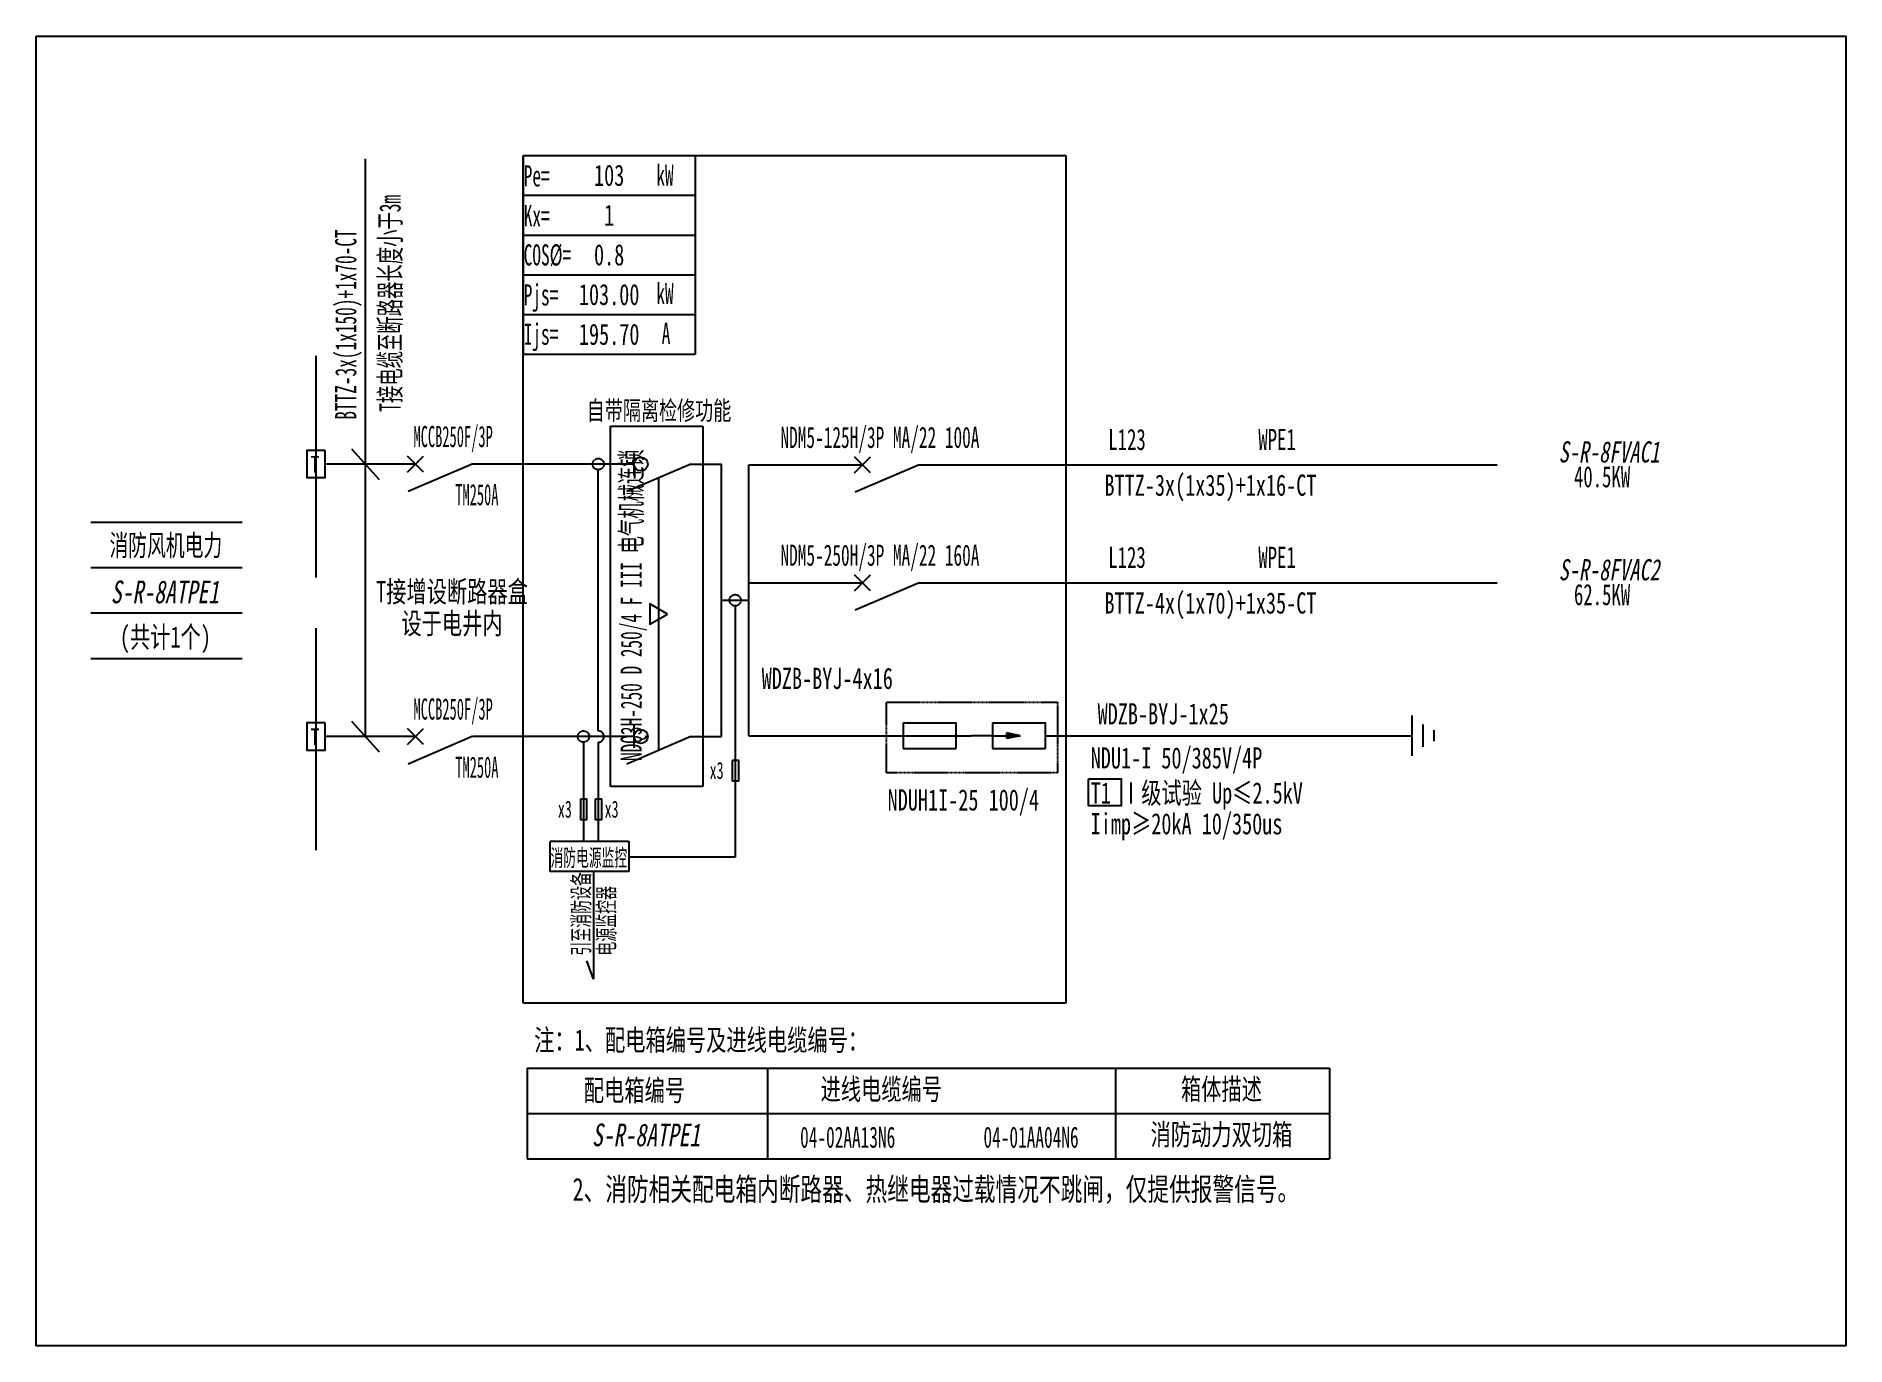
# Model space of a CAD drawing. Extents: x 403644 to 406186, y 295950 to 297790.
import ezdxf
from ezdxf.enums import TextEntityAlignment as Align

# ---------------------------------------------------------------- set-up
doc = ezdxf.new("R2010")
doc.units = 0
doc.header["$MEASUREMENT"] = 0
for name, pattern in [('_点划线L', [1.9, 1.5, -0.17, 0.06, -0.17]), ('DASH', [0.35, 0.25, -0.1]), ('DASHDOTX2', [2, 1, -0.5, 0, -0.5]), ('DASHED', [0.75, 0.5, -0.25]), ('DASHED2', [0.375, 0.25, -0.125])]:
    doc.linetypes.add(name, pattern=pattern)
for name, color, linetype in [('D_E_Eqpm(强电设备)', 100, 'Continuous'), ('D_E_Eqpm（强电设备）', 100, 'Continuous'), ('D_E_Text(强电文字)', 51, 'Continuous'), ('D_E_Text（强电文字）', 51, 'Continuous'), ('D_E_Tray（强电普通桥架）', 51, 'Continuous'), ('D_E_WireEm（强电应急照明线缆）', 10, 'DASHED'), ('D_E_Wire（强电线缆）', 10, 'Continuous'), ('D_T_TableDim（表格尺寸）', 255, 'Continuous'), ('DQ_Eqpm', 100, 'Continuous'), ('系统图', 220, 'Continuous')]:
    doc.layers.add(name, color=color, linetype=linetype)
doc.styles.add('$1$电气', font='', dxfattribs={"width": 0.7})
doc.styles.add('$1$电气箱', font='simhei.ttf', dxfattribs={"width": 0.8, "oblique": 10})
doc.styles.add('电气', font='', dxfattribs={"width": 0.7})
doc.styles.add('电气箱', font='simhei.ttf', dxfattribs={"width": 0.8, "oblique": 10})
doc.styles.get('$1$电气').set_extended_font_data('SimSun')
doc.styles.get('电气').set_extended_font_data('SimSun')

# ---------------------------------------------------------------- blocks, each defined once
blk = doc.blocks.new('T接箱')
at = {"layer": 'DQ_Eqpm'}
blk.add_lwpolyline([(313, 172), (73, 172), (73, -188), (313, -188)], close=True, dxfattribs=at)
at = {"layer": 'DQ_Eqpm', "color": 51, "style": '电气', "width": 0.8}
blk.add_text('T', height=220, dxfattribs=at).set_placement((120, -121))

msp = doc.modelspace()

# ---------------------------------------------------------------- linework, layer by layer
at = {"linetype": 'DASHED'}
for p, q in [((404327.7, 296431.5, 0), (404327.7, 297621.8, 0)), ((404327.7, 297621.8, 0), (405090, 297621.8, 0)), ((405090, 297621.8, 0), (405090, 296431.5, 0)), ((405090, 296431.5, 0), (404327.7, 296431.5, 0))]:
    msp.add_line(p, q, dxfattribs=at)
at = {"linetype": 'DASHED2', "elevation": 0}
msp.add_lwpolyline([(404838.1, 296853.9), (405078.3, 296853.9), (405078.3, 296754.9), (404838.1, 296754.9)], close=True, dxfattribs=at)
at = {"layer": 'D_E_Eqpm(强电设备)'}
for p, q in [((404861.6, 296825.1, 0), (404861.6, 296788.9, 0)), ((404861.6, 296825.1, 0), (404936.3, 296825.1, 0)), ((404936.1, 296788.9, 0), (404936.1, 296825.1, 0)), ((404987.1, 296825.1, 0), (404987.1, 296788.9, 0)), ((404987.1, 296825.1, 0), (405061.9, 296825.1, 0)), ((405061.7, 296788.9, 0), (405061.7, 296825.1, 0)), ((404987.1, 296807, 0), (404957, 296807, 0)), ((404987.1, 296807, 0), (405025.9, 296807, 0)), ((405025.9, 296807, 0), (405007.1, 296810.8, 0)), ((405007.1, 296803.1, 0), (405007.1, 296810.8, 0)), ((405025.9, 296807, 0), (405007.1, 296803.1, 0)), ((404861.6, 296788.9, 0), (404936.1, 296788.9, 0)), ((404987.1, 296788.9, 0), (405061.7, 296788.9, 0))]:
    msp.add_line(p, q, dxfattribs=at)
msp.add_solid([(405007.1, 296803.1, 0), (405025.9, 296807, 0), (405007.1, 296810.8, 0)], dxfattribs=at)
at = {"layer": 'D_E_Eqpm（强电设备）'}
for p, q in [((404483.6, 297172.6, 0), (404483.6, 297204.5, 0)), ((404188, 297177.3, 0), (404165.4, 297199.8, 0)), ((404165.4, 297177.3, 0), (404188, 297199.8, 0)), ((404256.4, 297188.5, 0), (404166.4, 297150, 0)), ((404563.4, 297188.5, 0), (404473.3, 297150, 0)), ((404793.3, 297176.1, 0), (404815.8, 297198.6, 0)), ((404815.8, 297176.1, 0), (404793.3, 297198.6, 0)), ((404884.3, 297187.4, 0), (404794.3, 297148.8, 0)), ((404793.3, 297010.5, 0), (404815.8, 297033.1, 0)), ((404815.8, 297010.5, 0), (404793.3, 297033.1, 0)), ((404884.3, 297021.8, 0), (404794.3, 296983.2, 0)), ((404188, 296794.5, 0), (404165.4, 296817.1, 0)), ((404165.4, 296794.5, 0), (404188, 296817.1, 0)), ((404256.4, 296805.8, 0), (404166.4, 296767.2, 0)), ((404563.4, 296805.8, 0), (404473.3, 296767.2, 0)), ((404483.6, 296789.8, 0), (404483.6, 296821.7, 0))]:
    msp.add_line(p, q, dxfattribs=at)
at = {"layer": 'D_E_Eqpm（强电设备）', "linetype": 'DASH'}
msp.add_line((404518.3, 296786.5, 0), (404518.3, 297169.3, 0), dxfattribs=at)
at = {"layer": 'D_E_Eqpm（强电设备）', "elevation": 0}
msp.add_lwpolyline([(404530.6, 296977.9), (404506, 296992.1), (404506, 296963.7)], close=True, dxfattribs=at)
at = {"layer": 'D_E_Eqpm（强电设备）'}
for centre in [(404493.3, 297188.5, 0), (404493.3, 296805.8, 0)]:
    msp.add_circle(centre, 9.7, dxfattribs=at)
at = {"layer": 'D_E_Text（强电文字）'}
for p, q in [((404106.4, 296805.8, 0), (404106.4, 297617.2, 0)), ((404327.7, 297621.8, 0), (404327.7, 297342.7, 0)), ((404327.7, 297621.8, 0), (404569.6, 297621.8, 0)), ((404569.6, 297621.8, 0), (404569.6, 297342.7, 0)), ((404327.7, 297566, 0), (404569.6, 297566, 0)), ((404327.7, 297510.1, 0), (404569.6, 297510.1, 0)), ((404327.7, 297454.3, 0), (404569.6, 297454.3, 0)), ((404327.7, 297398.5, 0), (404569.6, 297398.5, 0)), ((404327.7, 297342.7, 0), (404569.6, 297342.7, 0)), ((404086.9, 297210.1, 0), (404125.8, 297167, 0)), ((404086.9, 296827.4, 0), (404125.8, 296784.2, 0))]:
    msp.add_line(p, q, dxfattribs=at)
at = {"layer": 'D_E_Text（强电文字）', "elevation": 0}
msp.add_lwpolyline([(405121.7, 296746.6), (405167.9, 296746.6), (405167.9, 296708.5), (405121.7, 296708.5)], close=True, dxfattribs=at)
at = {"layer": 'D_E_WireEm（强电应急照明线缆）'}
for p, q in [((404037, 296646.2, 0), (404037, 296957.9, 0)), ((404176.7, 296805.8, 0), (404049.7, 296805.8, 0)), ((404483.6, 296805.8, 0), (404256.4, 296805.8, 0))]:
    msp.add_line(p, q, dxfattribs=at)
at = {"layer": 'D_E_Wire（强电线缆）'}
for p, q in [((404037, 297029, 0), (404037, 297340.6, 0)), ((404176.7, 297188.5, 0), (404049.7, 297188.5, 0)), ((404483.6, 297188.5, 0), (404256.4, 297188.5, 0)), ((404433.4, 296813.8, 0), (404433.4, 297180.6, 0)), ((404563.4, 297188.5, 0), (404606.4, 297188.5, 0)), ((404606.4, 296805.8, 0), (404606.4, 297188.5, 0)), ((404645, 297187.4, 0), (404804.5, 297187.4, 0)), ((404645, 296807, 0), (404645, 297187.4, 0)), ((404884.3, 297187.4, 0), (405695.8, 297187.4, 0)), ((404645, 297021.8, 0), (404804.5, 297021.8, 0)), ((404884.3, 297021.8, 0), (405695.8, 297021.8, 0)), ((404606.4, 296997.2, 0), (404645, 296997.2, 0)), ((404625.7, 296989.2, 0), (404625.7, 296636.5, 0)), ((405576.5, 296778.6, 0), (405576.5, 296835.4, 0)), ((405591.9, 296791.5, 0), (405591.9, 296822.5, 0)), ((404412.6, 296797.8, 0), (404412.6, 296658.6, 0)), ((404433.3, 296797.8, 0), (404433.3, 296658.6, 0)), ((404563.4, 296805.8, 0), (404606.4, 296805.8, 0)), ((404645, 296807, 0), (404957, 296807, 0)), ((405061.7, 296807, 0), (405576.5, 296807, 0)), ((405607.4, 296799.2, 0), (405607.4, 296814.7, 0)), ((404426.9, 296616, 0), (404426.9, 296465.1, 0)), ((404426.9, 296465.1, 0), (404417.4, 296490.6, 0))]:
    msp.add_line(p, q, dxfattribs=at)
at = {"layer": 'D_E_Wire（强电线缆）', "linetype": '_点划线L'}
msp.add_line((404625.7, 296636.5, 0), (404476.1, 296636.5, 0), dxfattribs=at)
at = {"layer": 'D_E_Wire（强电线缆）', "linetype": 'DASH', "elevation": 0}
msp.add_lwpolyline([(404450.7, 297241.7), (404580.4, 297241.7), (404580.4, 296735.6), (404450.7, 296735.6)], close=True, dxfattribs=at)
at = {"layer": 'D_E_Wire（强电线缆）', "elevation": 0}
for points in [[(404621.8, 296772.7), (404630.2, 296772.7), (404630.2, 296743.2), (404621.8, 296743.2)], [(404408.7, 296718.2), (404417, 296718.2), (404417, 296688.8), (404408.7, 296688.8)], [(404429.4, 296718.2), (404437.8, 296718.2), (404437.8, 296688.8), (404429.4, 296688.8)]]:
    msp.add_lwpolyline(points, close=True, dxfattribs=at)
at = {"layer": 'D_E_Wire（强电线缆）', "linetype": '_点划线L', "elevation": 0}
msp.add_lwpolyline([(404365.9, 296658.6), (404476.1, 296658.6), (404476.1, 296616), (404365.9, 296616)], close=True, dxfattribs=at)
at = {"layer": 'D_E_Wire（强电线缆）', "linetype": '_点划线L'}
for centre in [(404433.4, 297188.5, 0), (404625.7, 296997.2, 0), (404412.6, 296805.8, 0)]:
    msp.add_circle(centre, 7.97, dxfattribs=at)
at = {"layer": 'D_E_Wire（强电线缆）'}
msp.add_arc((404433.4, 296805.8, 0), 7.97, 269.5766, 90, dxfattribs=at)
at = {"layer": 'D_T_TableDim（表格尺寸）', "color": 255}
for p, q in [((403720.6, 297106.9, 0), (403933.2, 297106.9, 0)), ((403720.6, 297043.2, 0), (403933.2, 297043.2, 0)), ((403720.6, 296979.4, 0), (403933.2, 296979.4, 0)), ((403720.6, 296979.4, 0), (403933.2, 296979.4, 0)), ((403720.6, 296979.4, 0), (403933.2, 296979.4, 0)), ((403720.6, 296979.4, 0), (403933.2, 296979.4, 0)), ((403720.6, 296979.4, 0), (403933.2, 296979.4, 0)), ((403720.6, 296915.6, 0), (403933.2, 296915.6, 0))]:
    msp.add_line(p, q, dxfattribs=at)
at = {"layer": 'D_T_TableDim（表格尺寸）', "ltscale": 3.5}
for p, q in [((404333.4, 296340.1, 0), (405460.2, 296340.1, 0)), ((404333.4, 296340.1, 0), (404333.4, 296212.5, 0)), ((404671.3, 296340.1, 0), (404671.3, 296212.5, 0)), ((405159.6, 296340.1, 0), (405159.6, 296212.5, 0)), ((405460.2, 296340.1, 0), (405460.2, 296212.5, 0)), ((404333.4, 296276.3, 0), (405460.2, 296276.3, 0)), ((404333.4, 296276.3, 0), (405460.2, 296276.3, 0)), ((404671.3, 296276.3, 0), (404671.3, 296212.5, 0)), ((405159.6, 296276.3, 0), (405159.6, 296212.5, 0)), ((404333.4, 296212.5, 0), (405460.2, 296212.5, 0))]:
    msp.add_line(p, q, dxfattribs=at)
at = {"layer": '系统图', "ltscale": 9973.992009}
msp.add_lwpolyline([(403644, 297789.5), (406185.5, 297789.5), (406185.5, 295950), (403644, 295950)], close=True, dxfattribs=at)

# ---------------------------------------------------------------- block references
at = {"layer": 'D_E_Eqpm（强电设备）', "xscale": 0.1063227108353925, "yscale": 0.1063227108353925, "zscale": 0.1063227108353925}
for p in [(404016.4, 297189.4, 0), (404016.4, 296806.7, 0)]:
    msp.add_blockref('T接箱', p, dxfattribs=at)

# ---------------------------------------------------------------- texts
at = {"layer": 'D_E_Text(强电文字)', "style": '电气', "width": 0.7}
for s, p in [('WDZB-BYJ-4x16', (404662.9, 296872.6, 0)), ('WDZB-BYJ-1x25', (405134.7, 296822.8, 0)), ('T1 Ⅰ级试验 Up≤2.5kV ', (405125, 296711.7, 0)), ('Iimp≥20kA 10/350us', (405125, 296668.4, 0))]:
    msp.add_text(s, height=29.77, dxfattribs=at).set_placement(p)
at = {"layer": 'D_E_Text(强电文字)', "color": 51, "true_color": 0xffff7f, "style": '电气', "width": 0.7}
msp.add_text('NDU1-I 50/385V/4P', height=29.77, dxfattribs=at).set_placement((405125, 296760.9, 0))
at = {"layer": 'D_E_Text（强电文字）', "linetype": 'Continuous', "style": '电气', "width": 0.6}
for s, height, p in [('kW', 29.77, (404514.9, 297579.4, 0)), ('Pe=', 29.77, (404328.7, 297578.4, 0)), ('Kx=', 29.77, (404328.7, 297522.4, 0)), ('COS%%C=', 29.77, (404328.7, 297467.4, 0)), ('Pjs=', 29.77, (404328.7, 297411.3, 0)), ('kW', 29.77, (404514.9, 297413.1, 0)), ('Ijs=', 29.77, (404328.7, 297356.1, 0)), ('A', 29.8, (404522.5, 297357.3, 0))]:
    msp.add_text(s, height=height, dxfattribs=at).set_placement(p)
at = {"layer": 'D_E_Text（强电文字）', "style": '电气', "width": 0.6}
for s, height, p in [('T接电缆至断路器长度小于3m', 29.77, (404155.8, 297262.1, 0)), ('BTTZ-3x(1x150)+1x70-CT', 29.77, (404093.6, 297250.8, 0)), ('引至消防设备', 23.92, (404421.1, 296498, 0)), ('电源监控器', 23.92, (404456.5, 296498, 0))]:
    msp.add_text(s, height=height, rotation=90, dxfattribs=at).set_placement(p)
at = {"layer": 'D_E_Text（强电文字）'}
for s, height, style, width, p in [('自带隔离检修功能', 26.58, '电气', 0.7, (404417.2, 297250.5, 0)), ('L123', 29.77, '$1$电气', 0.65, (405149.7, 297208.2, 0)), ('WPE1', 29.77, '$1$电气', 0.65, (405360.4, 297208.2, 0)), ('40.5KW', 29.77, '$1$电气', 0.65, (405803.7, 297155.9, 0)), ('BTTZ-3x(1x35)+1x16-CT', 29.77, '$1$电气', 0.7, (405144.3, 297144, 0)), ('L123', 29.77, '$1$电气', 0.65, (405149.7, 297042.7, 0)), ('WPE1', 29.77, '$1$电气', 0.65, (405360.4, 297042.7, 0)), ('BTTZ-4x(1x70)+1x35-CT', 29.77, '$1$电气', 0.7, (405144.3, 296978.5, 0)), ('62.5KW', 29.77, '$1$电气', 0.65, (405803.7, 296990.3, 0)), ('x3', 23.92, '电气', 0.6, (404589.9, 296746.2, 0)), ('x3', 23.92, '电气', 0.6, (404376.7, 296691.8, 0)), ('x3', 23.92, '电气', 0.6, (404442.4, 296691.8, 0)), ('消防电源监控', 23.92, '电气', 0.55, (404366.3, 296623.7, 0)), ('注：1、配电箱编号及进线电缆编号：', 29.77, '电气', 0.7, (404343.4, 296364.6, 0)), ('2、消防相关配电箱内断路器、热继电器过载情况不跳闸，仅提供报警信号。', 31.897, '电气', 0.7, (404397.6, 296154, 0))]:
    msp.add_text(s, height=height, dxfattribs=dict(at, style=style, width=width)).set_placement(p)
for s, style, width, p in [('MCCB250F/3P', '$1$电气', 0.5, (404229.6, 297224.8, 0)), ('TM250A', '$1$电气', 0.5, (404262.9, 297145.3, 0)), ('消防风机电力', '$1$电气', 0.65, (403826.1, 297074.9, 0)), ('T接增设断路器盒', '电气', 0.7, (404228, 297009.9, 0)), ('设于电井内', '电气', 0.7, (404228, 296965, 0)), ('MCCB250F/3P', '$1$电气', 0.5, (404229.6, 296842, 0)), ('TM250A', '$1$电气', 0.5, (404262.9, 296762.5, 0)), ('配电箱编号', '电气', 0.7, (404484.2, 296309.5, 0)), ('进线电缆编号', '电气', 0.7, (404830.9, 296311.1, 0)), ('箱体描述', '电气', 0.7, (405308.6, 296311.1, 0)), ('消防动力双切箱', '电气', 0.7, (405308.6, 296247.3, 0)), ('04-02AA13N6', '电气', 0.6, (404783.7, 296242.8, 0)), ('04-01AA04N6', '电气', 0.6, (405041.2, 296242.8, 0))]:
    msp.add_text(s, height=29.77, dxfattribs=dict(at, style=style, width=width)).set_placement(p, align=Align.MIDDLE)
at = {"layer": 'D_E_Text（强电文字）', "color": 51, "true_color": 0xffff7f, "style": '$1$电气', "width": 0.6}
for s, p in [('NDM5-125H/3P MA/22 100A', (404829, 297223.6, 0)), ('NDM5-250H/3P MA/22 160A', (404829, 297058.1, 0))]:
    msp.add_text(s, height=29.77, dxfattribs=at).set_placement(p, align=Align.MIDDLE)
at = {"layer": 'D_E_Text（强电文字）', "style": '电气', "width": 0.6}
msp.add_text('NDQ3H-250 D 250/4 F III 电气机械连锁', height=29.77, rotation=90, dxfattribs=at).set_placement((404481.1, 296990.3, 0), align=Align.MIDDLE)
at = {"layer": 'D_E_Text（强电文字）', "color": 7, "style": '$1$电气箱', "oblique": 10, "width": 0.7}
msp.add_text('S-R-8ATPE1', height=31.9, dxfattribs=at).set_placement((403824.8, 297009, 0), align=Align.MIDDLE)
at = {"layer": 'D_E_Text（强电文字）', "style": '$1$电气', "width": 0.7}
msp.add_text('(共计1个)', height=29.77, dxfattribs=at).set_placement((403825.4, 296930.8, 0), align=Align.CENTER)
at = {"layer": 'D_E_Text（强电文字）', "color": 51, "true_color": 0xffff7f, "style": '电气', "width": 0.7}
msp.add_text('NDUH1I-25 100/4', height=29.77, dxfattribs=at).set_placement((404839.8, 296701.9, 0))
at = {"layer": 'D_E_Text（强电文字）', "style": '电气箱', "oblique": 10, "width": 0.7}
msp.add_text('S-R-8ATPE1', height=31.9, dxfattribs=at).set_placement((404500.5, 296246.3, 0), align=Align.MIDDLE)
at = {"layer": 'D_E_Text（强电文字）', "width": 241.862, "attachment_point": 5, "style": '电气'}
for s, insert, char_height in [('103', (404448.7, 297593.9, 0), 29.77), ('1', (404448.7, 297538.1, 0), 29.8), ('0.8', (404448.7, 297482.2, 0), 29.77), ('{\\C200;103.00}', (404448.7, 297426.4, 0), 29.77), ('{\\C200;195.70}', (404448.7, 297370.6, 0), 29.77)]:
    msp.add_mtext(s, dxfattribs=dict(at, insert=insert, char_height=char_height))
at = {"layer": 'D_E_Tray（强电普通桥架）', "linetype": 'DASHDOTX2', "style": '电气箱', "oblique": 10, "width": 0.7}
for s, p in [('S-R-8FVAC1', (405782.2, 297190.7, 0)), ('S-R-8FVAC2', (405782.2, 297025.2, 0))]:
    msp.add_text(s, height=29.77, dxfattribs=at).set_placement(p)

doc.saveas('drawing.dxf')
